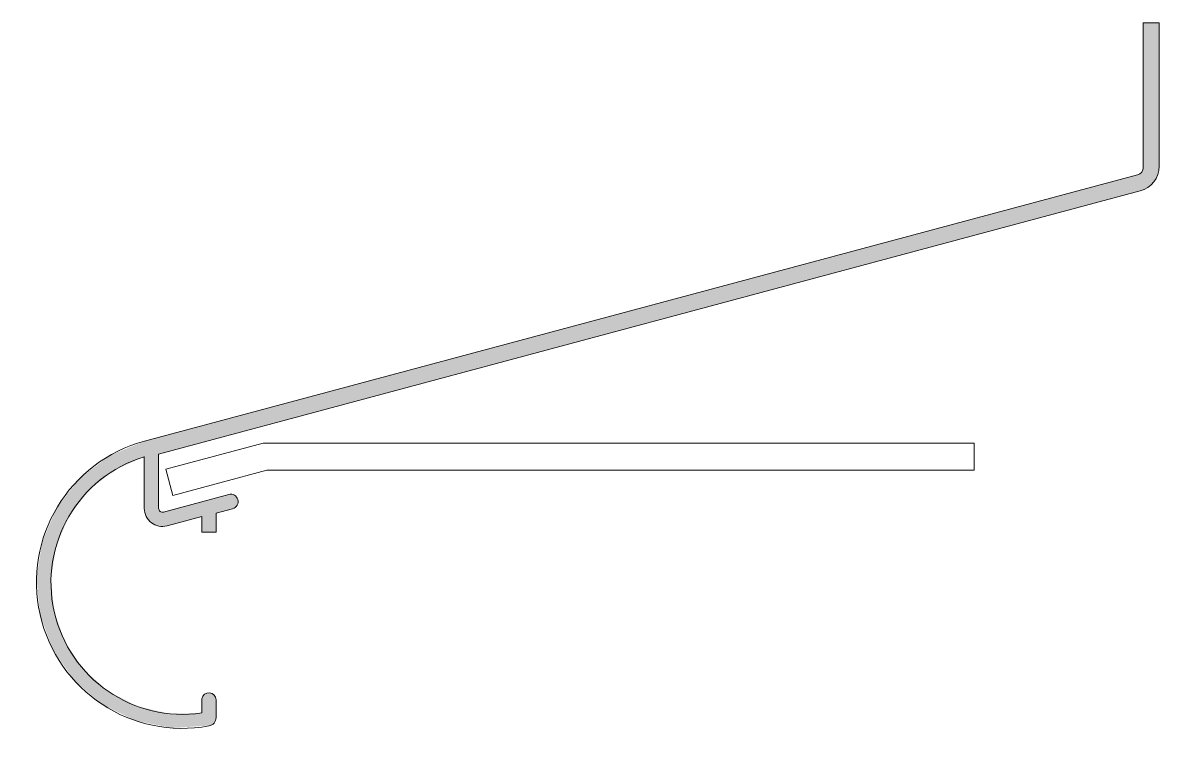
# Model space of a CAD drawing. Header units: metres. Extents: x -32 to 94, y -30 to 50.
import ezdxf

# ---------------------------------------------------------------- set-up
doc = ezdxf.new("R2010")
doc.units = ezdxf.units.M
doc.layers.add('A-DETL-GENF', color=92, linetype='Continuous', lineweight=18)

# ---------------------------------------------------------------- blocks, each defined once
blk = doc.blocks.new('31 compri comprial waterslag rond - CA 73125-1519823-00_0 Basismaterialen')
at = {"layer": 'A-DETL-GENF'}
blk.add_hatch(color=256, dxfattribs=at).paths.add_polyline_path([(-15.46, -28.69), (-11.12, -28.4), (-10.77, -28.13), (-10.57, -27.74), (-10.55, -27.52), (-10.57, -25.36), (-10.64, -25.18), (-10.91, -24.89), (-11.28, -24.76), (-11.67, -24.83), (-11.98, -25.07), (-12.13, -25.43), (-12.13, -27.01), (-15.78, -27.09), (-19.33, -26.27), (-22.57, -24.6), (-25.3, -22.18), (-27.34, -19.16), (-28.58, -15.73), (-28.93, -12.1), (-28.37, -8.49), (-26.94, -5.14), (-24.73, -2.24), (-21.87, 0.02), (-18.54, 1.51), (-18.48, -4.71), (-18.33, -5.14), (-18.08, -5.52), (-17.75, -5.84), (-17.36, -6.08), (-16.92, -6.22), (-16.47, -6.26), (-16.01, -6.19), (-12.13, -5.15), (-12.13, -6.91), (-10.54, -6.91), (-10.54, -4.78), (-8.51, -4.2), (-8.21, -3.9), (-8.1, -3.49), (-8.21, -3.07), (-8.51, -2.77), (-8.92, -2.66), (-9.14, -2.69), (-16.59, -4.66), (-16.77, -4.58), (-16.9, -4.42), (-16.94, -4.23), (-16.94, 1.79), (92.34, 31.08), (93.03, 31.36), (93.63, 31.82), (94.08, 32.41), (94.37, 33.1), (94.46, 33.84), (94.46, 49.8), (92.66, 49.8), (92.63, 33.44), (92.42, 33.07), (92.05, 32.86), (-18.5, 3.24), (-22.32, 1.67), (-25.63, -0.82), (-28.21, -4.06), (-29.88, -7.85), (-30.54, -11.94), (-30.15, -16.06), (-28.73, -19.95), (-26.37, -23.35), (-23.24, -26.05), (-19.52, -27.87)])
for p, q in [((94.46, 49.8), (92.66, 49.8)), ((92.66, 49.8), (92.66, 33.65)), ((94.46, 33.84), (94.46, 49.8)), ((92.05, 32.86), (-18.5, 3.24)), ((-16.94, 1.79), (92.34, 31.08)), ((-16.13, 0.1), (-5.3, 3)), ((-5.3, 3), (73.87, 3)), ((73.87, 3), (73.87, 0)), ((-18.54, 1.51), (-18.54, -4.25)), ((-16.94, -4.23), (-16.94, 1.79)), ((-16.13, 0.1), (-15.35, -2.8)), ((-15.35, -2.8), (-4.91, 0)), ((73.87, 0), (-4.91, 0)), ((-9.14, -2.69), (-16.4, -4.65)), ((-10.54, -4.78), (-8.71, -4.28)), ((-10.54, -6.91), (-10.54, -4.78)), ((-16.01, -6.19), (-12.13, -5.15)), ((-12.13, -5.15), (-12.13, -6.91)), ((-12.13, -6.91), (-10.54, -6.91)), ((-12.13, -25.43), (-12.13, -27.01)), ((-10.55, -27.52), (-10.55, -25.56))]:
    blk.add_line(p, q, dxfattribs=at)
for centre, radius, start, end in [((91.84, 33.65), 0.821, 285.0011, 0), ((91.6, 33.84), 2.86, 285.0011, 360), ((-14.29, -12.47), 16.26, 105.0011, 280.4809), ((-14.28, -12.52), 14.65, 106.8832, 278.4228), ((-8.92, -3.49), 0.825, 285.1018, 105.1018), ((-16.53, -4.25), 2.01, 180, 285.0013), ((-16.51, -4.23), 0.434, 180, 285.1018), ((-11.35, -25.56), 0.8, 360, 170.3066), ((-11.5, -27.52), 0.955, 280.4809, 0)]:
    blk.add_arc(centre, radius, start, end, dxfattribs=at)

msp = doc.modelspace()

# ---------------------------------------------------------------- block references
msp.add_blockref('31 compri comprial waterslag rond - CA 73125-1519823-00_0 Basismaterialen', (0, 0))

doc.saveas('drawing.dxf')
